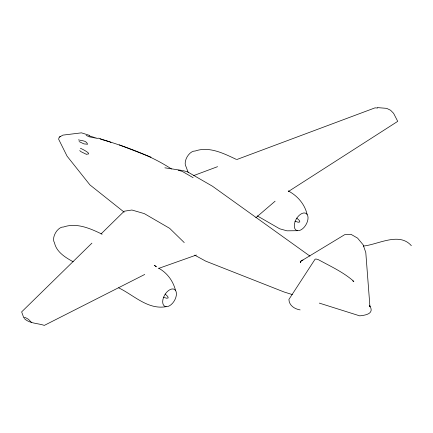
<?xml version="1.0" encoding="UTF-8"?>
<svg xmlns="http://www.w3.org/2000/svg" width="433" height="433" viewBox="0 0 433 433"><rect width="100%" height="100%" fill="white"/><g stroke="black" fill="none" stroke-linecap="round" stroke-linejoin="round"><path stroke-width="0.65" d="M59.575 137.023L58.91 137.878L58.672 139.285L67.066 156.145L89.945 184.913L124.157 212.154M101.068 233.928L124.206 211.217L131.903 210.016L144.319 213.615L169.649 228.337L184.242 242.588M59.565 137.039L62.877 135.123L81.485 132.839L89.539 135.405M59.841 136.79L60.225 136.455M255.854 217.712L275.112 201.193M302.97 260.011L300.724 261.305L300.664 262.652L300.724 261.305L344.679 234.686L350.941 234.291L357.588 238.128L363.141 244.813L365.793 252.547L369.955 306.851L369.549 305.687M144.741 274.452L44.328 325.389C37.709 323.153 29.498 323.624 24.178 318.477M91.926 243.14L21.65 311.884L23.755 317.73L24.567 317.427L25.807 317.79L28.486 319.332L31.474 322.379M193.686 175.587L217.566 166.667M158.776 268.363L196.403 255.015M363.26 246.063C377.83 244.732 399.139 231.623 411.35 245.7M297.72 230.697L286.955 230.821L279.68 228.792L257.262 215.883M166.115 306.678C147.842 309.952 133.862 295.187 118.685 287.842M377.598 108.039L375.054 107.849L236.629 159.598M377.446 107.611L386.685 108.358L390.598 110.269L393.592 113.316L397.732 121.354L288.416 191.5L288.226 190.915M164.87 167.815L182.271 170.494M78.422 139.886C81.399 140.763 86.811 140.46 87.612 144.243L83.926 143.886L79.093 141.575M182.78 170.618L187.251 171.679L212.468 186.222L309.963 256.114M300.134 309.909C294.7 309.01 289.12 305.606 288.908 299.441L315.094 259.183L316.074 259.026L318.309 259.638C330.476 266.311 343.396 272.113 353.869 281.423L352.711 280.952M89.084 135.805L97.604 138.479L89.496 136.866L86.167 135.415M110.989 142.527L109.82 141.856L102.583 139.762M178.19 170.212L182.217 171.371L193.118 177.665M171.43 168.973C149.071 154.202 123.367 146.11 98.01 138.105M292.372 294.602L284.032 291.972L205.756 261.164L194.726 255.151M319.316 303.105L359.731 315.863C366.54 315.121 374.762 313.427 369.506 305.319M100.055 138.841L101.982 139.578M151.014 157.168L119.329 144.876M294.954 221.203L298.261 222.259L299.82 221.94L299.322 220.424L296.751 218.091M163.349 297.184L166.656 298.245L168.215 297.92L167.717 296.405L165.146 294.072M236.077 159.279C223.574 153.385 209.231 146.116 195.137 151.02A9.396 5.423 -60 0 0 187.116 156.87A9.396 5.423 -60 0 0 186.06 166.737L188.263 172.664M102.139 234.221C90.383 228.521 76.722 222.41 63.532 227A9.396 5.423 -60 0 0 55.511 232.851A9.396 5.423 -60 0 0 54.455 242.724C56.479 252.076 65.356 257.451 73.177 261.77M80.403 148.27C81.534 148.654 93.295 154.565 86.73 154.132L86.486 154.375L81.009 151.691L79.732 150.57M288.524 191.072C297.65 195.96 304.729 204.197 307.121 214.416A9.726 5.618 -60 0 1 301.162 229.771A9.726 5.618 -60 0 1 295.203 221.295A9.726 5.618 -60 0 1 307.121 214.416M156.573 266.831L154.235 265.272L155.994 266.452M158.592 268.151C167.143 272.795 173.146 280.99 175.511 290.402A9.726 5.618 -60 0 1 169.557 305.758A9.726 5.618 -60 0 1 163.598 297.282A9.726 5.618 -60 0 1 175.511 290.402"/></g></svg>
